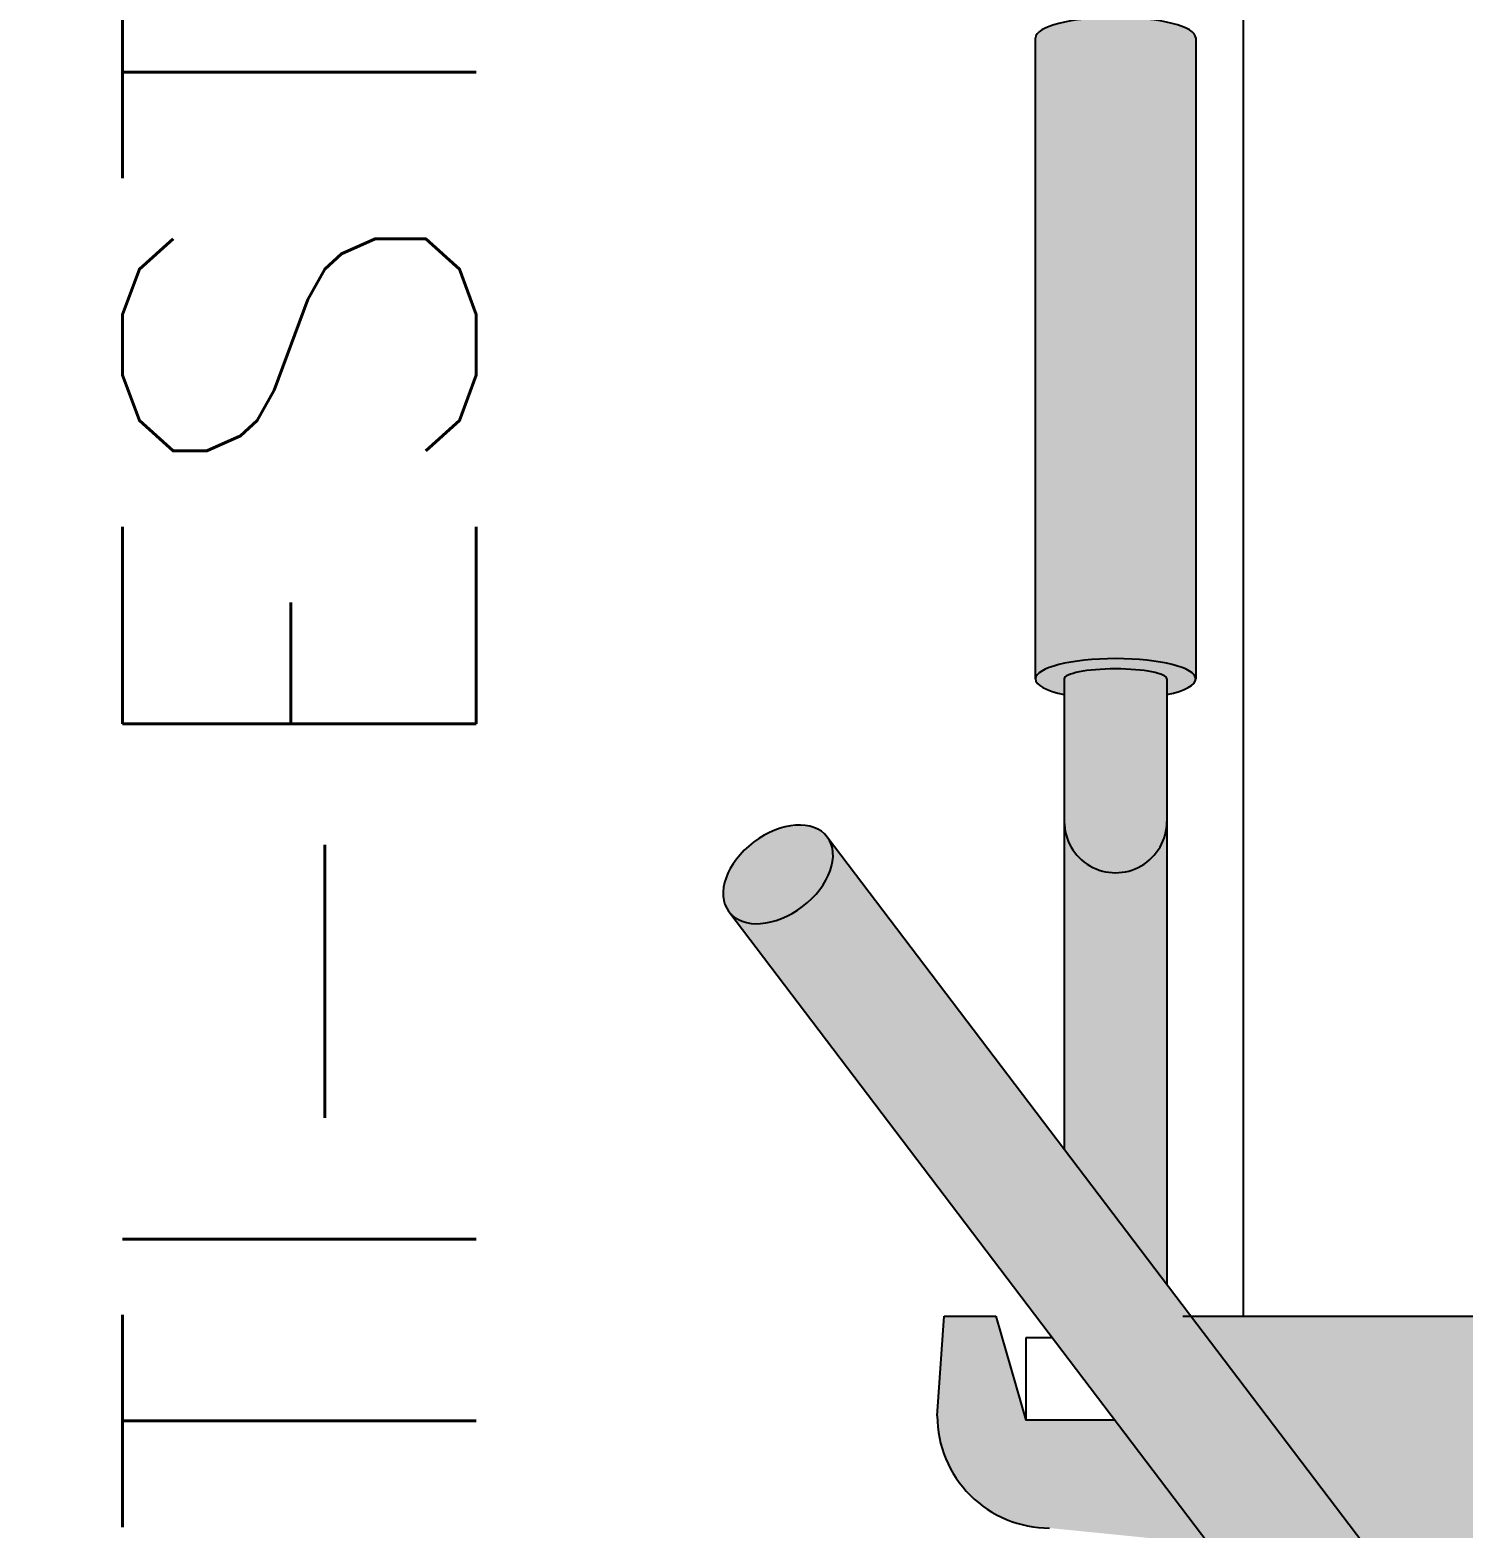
# Model space of a CAD drawing. Header units: inches. Extents: x -55 to 844, y -103 to 167.
# Drawn here: x 813.8381 to 814.142, y 43.1585 to 43.4762 of the extents above; entities that cross this region are included whole.
import ezdxf

# ---------------------------------------------------------------- set-up
doc = ezdxf.new("R2010")
doc.units = ezdxf.units.IN
doc.header["$MEASUREMENT"] = 0
for name, color, linetype in [('AI-Hatch mob', 254, 'Continuous'), ('AI-Mob', 2, 'Continuous'), ('AI-Texto acabamento', 1, 'Continuous')]:
    doc.layers.add(name, color=color, linetype=linetype)
doc.styles.add('RS50', font='romans.shx', dxfattribs={"height": 0.1})

# ---------------------------------------------------------------- blocks, each defined once
blk = doc.blocks.new('Multi-Estação')
at = {"layer": 'AI-Hatch mob'}
h = blk.add_hatch(color=254, dxfattribs=at)
edge = h.paths.add_edge_path()
edge.add_ellipse((-1.180036434194477, 0.605576396333621), major_axis=(0.0079144840428847, -0.0104316309035667), ratio=0.6556896925981165, start_angle=0, end_angle=360, ccw=False)
at = {"layer": 'AI-Hatch mob', "true_color": 0xd3bf96}
h = blk.add_hatch(color=9, dxfattribs=at)
edge = h.paths.add_edge_path()
edge.add_ellipse((-1.180036434194477, 0.6055763963336496), major_axis=(0.0079144840428847, -0.0104316309035667), ratio=0.655689692598117, start_angle=0, end_angle=360, ccw=False)
h = blk.add_hatch(color=9, dxfattribs=at)
edge = h.paths.add_edge_path()
edge.add_ellipse((-1.351676580735357, 0.4753529237555121), major_axis=(0.0079144840428847, -0.0104316309035667), ratio=0.6556896925981172, start_angle=180, end_angle=360, ccw=False)
edge.add_line((-1.359591064778215, 0.4857845546591054), (-1.187950918237335, 0.616008027237241))
edge.add_ellipse((-1.180036434194477, 0.6055763963336496), major_axis=(0.0079144840428847, -0.0104316309035667), ratio=0.6556896925981172, start_angle=179.9999999999959, end_angle=359.999999999996)
edge.add_line((-1.172121950151601, 0.5951447654300774), (-1.343762096692481, 0.4649212928519406))
at = {"layer": 'AI-Hatch mob'}
h = blk.add_hatch(color=254, dxfattribs=at)
h.paths.add_polyline_path([(-1.2737641781017, 0.0570320544549964), (-1.328489311925111, 0.0570320544549964), (-1.325608156665522, 0.0282558091536102), (-1.2737641781017, -0.0110782455935374)])
h.paths.add_polyline_path([(-1.294876748759023, -0.0648700529762288), (-1.2737641781017, -0.0633902589211425), (-1.2737641781017, -0.0524361082017288), (-1.295787998264401, -0.0460884048455592), (-1.295787998264401, -0.0272414697589928), (-1.322046281207759, -0.0073192962014856), (-1.318665986946612, -0.0410808147886678, 0.4142135623732809)])
h.paths.add_polyline_path([(-1.325608156665525, 0.4786946970287893), (-1.328489311925111, 0.4499184517274024), (-1.2737641781017, 0.4499184517274024), (-1.2737641781017, 0.5180287517759476)])
h.paths.add_polyline_path([(-1.322046281207759, 0.5142698023838908), (-1.295787998264401, 0.5341919759414017), (-1.295787998264401, 0.5530389110279577), (-1.2737641781017, 0.5593866143841275), (-1.2737641781017, 0.5703407651035696), (-1.294876748759023, 0.571820559158656, 0.4142135623732811), (-1.318665986946612, 0.5480313209710949)])
at = {"layer": 'AI-Hatch mob', "true_color": 0xe1d8b7}
h = blk.add_hatch(color=254, dxfattribs=at)
edge = h.paths.add_edge_path()
edge.add_ellipse((-1.138598456546176, 0.534010071975988), major_axis=(0, 0.0169996468073244), ratio=0.2542908008517771, start_angle=180, end_angle=359.9999999999999)
edge.add_ellipse((-1.138598456546176, 0.534010071975988), major_axis=(0, 0.0169996468073244), ratio=0.2542908008517771, start_angle=0, end_angle=50.20818050044268)
edge.add_line((-1.141920028939821, 0.5448898459327188), (-1.138598456546361, 0.5448898459327473))
edge.add_ellipse((-1.138598456546176, 0.534010071975988), major_axis=(0, 0.0108797739566876), ratio=0.1961505956279552, start_angle=180, end_angle=360, ccw=False)
edge.add_line((-1.138598456546176, 0.5231302980193141), (-1.141920028939807, 0.5231302980193141))
edge.add_ellipse((-1.138598456546176, 0.534010071975988), major_axis=(0, 0.0169996468073244), ratio=0.2542908008517771, start_angle=129.7918194995546, end_angle=180)
h = blk.add_hatch(color=254, dxfattribs=at)
edge = h.paths.add_edge_path()
edge.add_ellipse((-1.002614461179319, 0.534010071975988), major_axis=(0, 0.0169996468073244), ratio=0.2542908008517771, start_angle=180, end_angle=230.2081805005359)
edge.add_ellipse((-1.002614461179319, 0.534010071975988), major_axis=(0, 0.0169996468073244), ratio=0.2542908008517771, start_angle=230.2081805005359, end_angle=309.791819499658)
edge.add_ellipse((-1.002614461179319, 0.534010071975988), major_axis=(0, 0.0169996468073244), ratio=0.2542908008517771, start_angle=309.791819499658, end_angle=359.9999999999999)
edge.add_line((-1.002614461179405, 0.5510097187833514), (-1.138598456546262, 0.5510097187833514))
edge.add_ellipse((-1.138598456546176, 0.534010071975988), major_axis=(0, 0.0169996468073244), ratio=0.2542908008517771, start_angle=180, end_angle=360, ccw=False)
edge.add_line((-1.138598456546219, 0.517010425168653), (-1.002614461179177, 0.5170104251686815))
h = blk.add_hatch(color=254, dxfattribs=at)
h.paths.add_polyline_path([(-1.16880729089101, -0.0161797918368643, 1), (-1.16880729089101, -0.0379393397502634), (-1.238360098898218, -0.0379393397502634), (-1.267040120391879, -0.0161797918368587)])
h.paths.add_polyline_path([(-1.238360098898204, 0.5448898459326904), (-1.26704012039182, 0.5231302980193141), (-1.16880729089101, 0.5231302980193141, -1), (-1.16880729089101, 0.5448898459326904)])
h = blk.add_hatch(color=254, dxfattribs=at)
edge = h.paths.add_edge_path()
edge.add_arc((-1.16880729089101, -0.027059565793561), 0.0108797739567024, 89.99999999999999, 270)
edge.add_line((-1.16880729089101, -0.0379393397502634), (-1.138598456546165, -0.0379393397502633))
edge.add_ellipse((-1.138598456546176, -0.0270595657935894), major_axis=(0, 0.0108797739566876), ratio=0.1961505956279552, start_angle=180, end_angle=359.9999999999999)
edge.add_line((-1.138598456546214, -0.0161797918368586), (-1.16880729089101, -0.0161797918368586))
edge = h.paths.add_edge_path()
edge.add_ellipse((-1.138598456546176, 0.534010071975988), major_axis=(0, -0.0108797739566876), ratio=0.1961505956279552, start_angle=0, end_angle=180)
edge.add_line((-1.138598456546189, 0.5448898459326904), (-1.16880729089101, 0.5448898459326904))
edge.add_arc((-1.168807290891014, 0.5340100719760051), 0.0108797739566853, 89.99999999997603, 269.3755354607276)
edge.add_arc((-1.168807290890492, 0.5340100719764656), 0.0108797739571515, 269.3755354580049, 269.9999999972644)
edge.add_line((-1.168807290891012, 0.5231302980193141), (-1.138598456546164, 0.5231302980193141))
for p, q in [((-1.359591064778228, 0.4857845546590661), (-1.187950918237348, 0.6160080272372318)), ((-1.343762096692458, 0.4649212928519297), (-1.172121950151577, 0.5951447654300955)), ((-1.294876748759023, 0.571820559158656), (-1.2737641781017, 0.5703407651035695)), ((-1.2737641781017, 0.5703407651035695), (-1.2737641781017, 0.5593866143841274)), ((-1.2737641781017, 0.5593866143841274), (-1.295787998264401, 0.5530389110279578)), ((-1.27831476241802, 0.5530389110279577), (-1.295787998264401, 0.5530389110279578)), ((-1.295787998264401, 0.5341919759413862), (-1.295787998264401, 0.5530389110279578)), ((-1.27831476241802, 0.5474489294860837), (-1.27831476241802, 0.5530389110279577)), ((-1.138598456546176, 0.551009718783323), (-1.002614461179291, 0.551009718783323)), ((-1.138598456546176, 0.5448898459326904), (-1.238360098898212, 0.5448898459326904)), ((-1.138598456546176, 0.5231302980193141), (-1.26704012039184, 0.5231302980193141)), ((-1.2737641781017, 0.5197285574373927), (-1.2737641781017, 0.4499184517274024)), ((-1.002614461179291, 0.517010425168653), (-1.138598456546176, 0.5170104251686815)), ((-0.5255248710129053, 0.5069505061824237), (-1.2737641781017, 0.5069505061824237))]:
    blk.add_line(p, q)
for centre, radius, end in [((-1.294876748759023, 0.5480313209710949), 0.0237892381875677, 180), ((-1.16880729089101, 0.5340100719764712), 0.0108797739571515, 270)]:
    blk.add_arc(centre, radius, 89.99999999999999, end)
at = {"extrusion": (0, 0, -1)}
blk.add_ellipse((-1.180036434194477, 0.605576396333621), major_axis=(0.0079144840428847, -0.0104316309035667), ratio=0.6556896925981165, dxfattribs=at)
for centre, major_axis, ratio, start_param, end_param in [((-1.138598456546176, 0.534010071975988), (0, -0.0169996468073244), 0.2542908008517771, 3.141592653589793, 4.017890714758177), ((-1.138598456546176, 0.534010071975988), (0, -0.0169996468073244), 0.2542908008517771, 0, 3.141592653589793), ((-1.002614461179319, 0.534010071975988), (0, -0.0169996468073244), 0.2542908008517771, 0, 3.141592653589793), ((-1.138598456546176, 0.534010071975988), (0, -0.01087977395668759), 0.1961505956279552, 0, 3.141592653589793), ((-1.138598456546176, 0.534010071975988), (0, -0.0169996468073244), 0.2542908008517771, 5.406887246011248, 6.283185307179585)]:
    blk.add_ellipse(centre, major_axis=major_axis, ratio=ratio, start_param=start_param, end_param=end_param)
blk = doc.blocks.new('HFGFDA')
at = {"layer": 'AI-Mob', "rotation": 90}
blk.add_blockref('Multi-Estação', (312.4633976257031, -57.70605936672914), dxfattribs=at)
at = {"layer": 'AI-Texto acabamento', "insert": (311.8152338065506, -59.23022262697726), "char_height": 0.075, "width": 0.5813026652760528, "attachment_point": 7, "rotation": 89.99999999999993, "style": 'RS50'}
blk.add_mtext('MULTI-ESTAÇÃO', dxfattribs=at)

msp = doc.modelspace()

# ---------------------------------------------------------------- block references
msp.add_blockref('HFGFDA', (502.1389022534179, 102.1832179701938))

doc.saveas('drawing.dxf')
